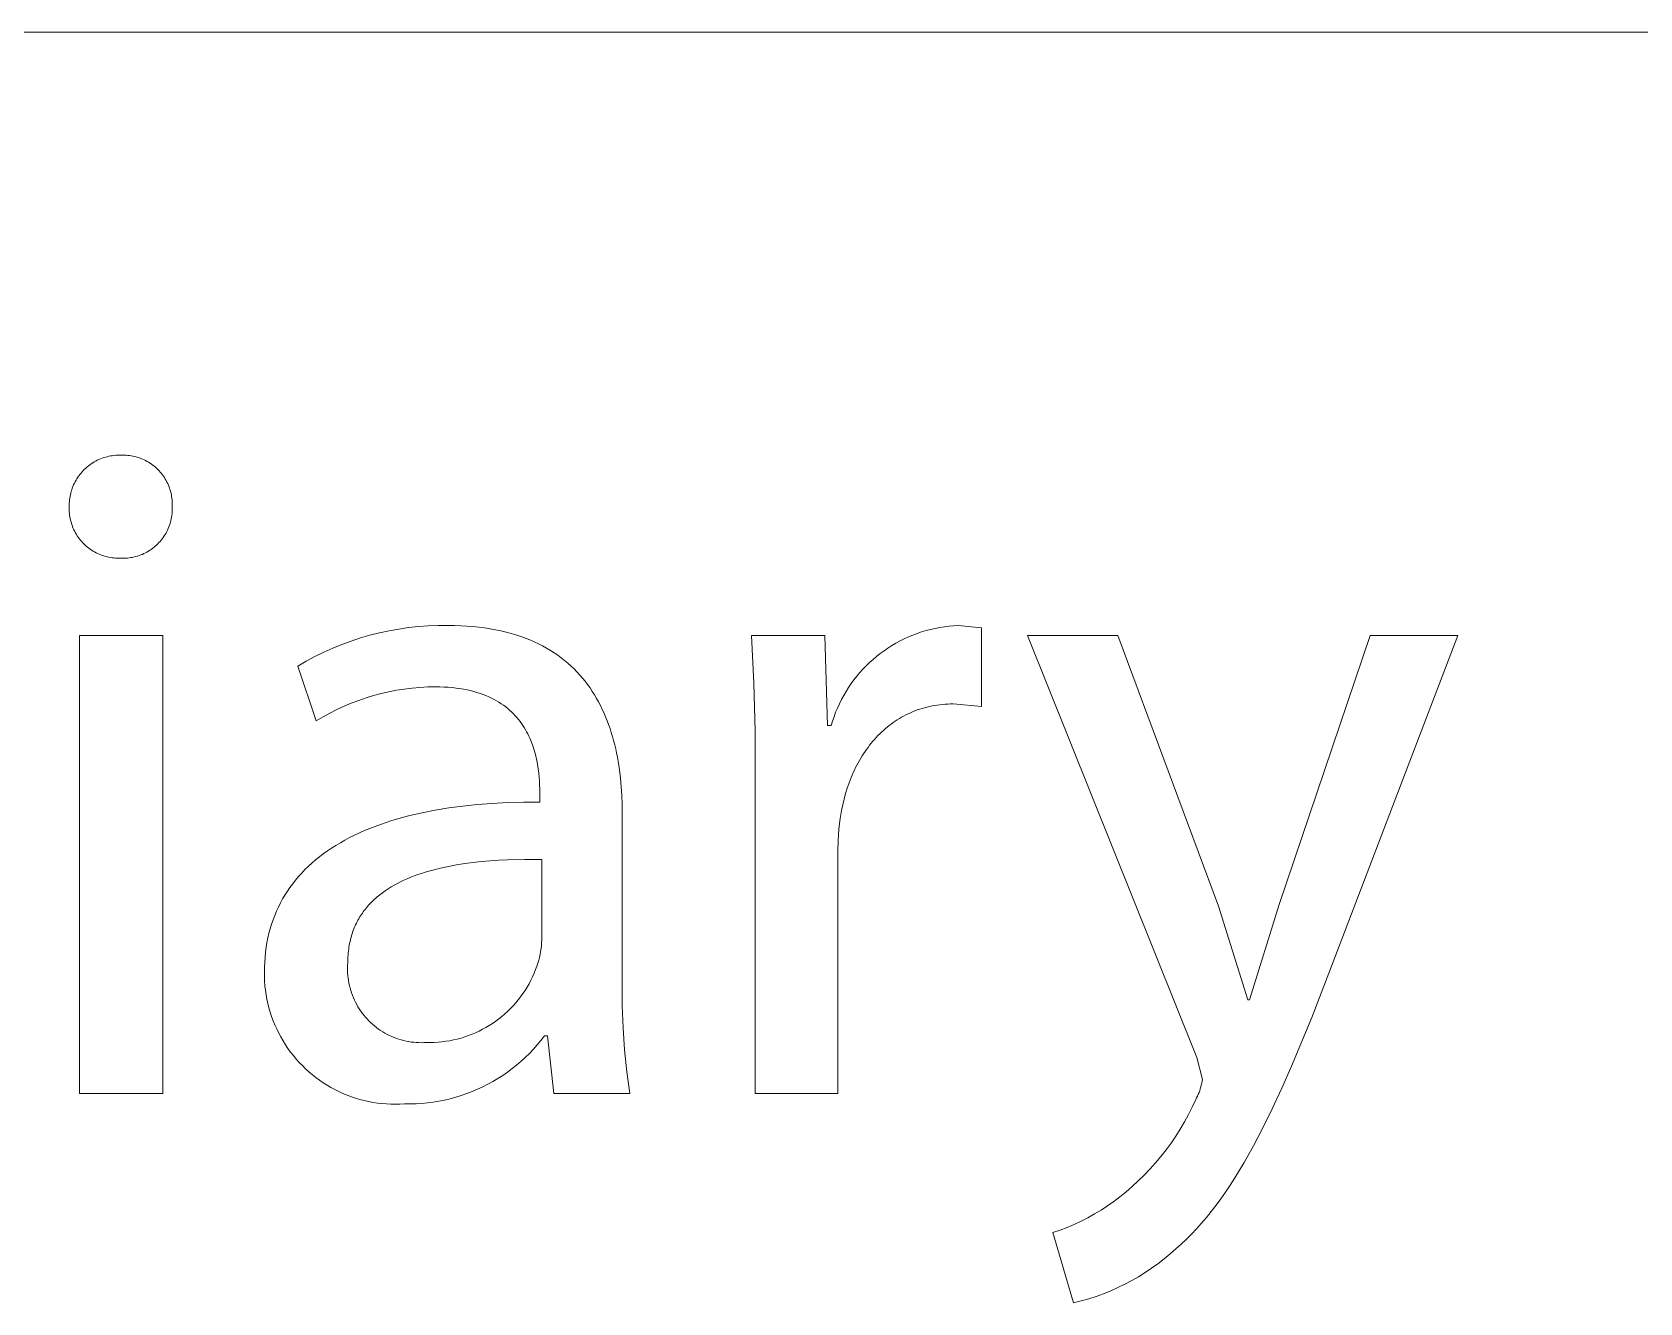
# Model space of a CAD drawing. Header units: millimetres. Extents: x 0 to 3480, y 0 to 2432.
# Drawn here: x 3268.5 to 3327.7, y 342.3 to 389.1 of the extents above; entities that cross this region are included whole.
import ezdxf

# ---------------------------------------------------------------- set-up
doc = ezdxf.new("R2010")
doc.units = ezdxf.units.MM
doc.header["$MEASUREMENT"] = 0
doc.layers.add('Domyślny', color=7, linetype='Continuous', true_color=0x000000)

msp = doc.modelspace()

# ---------------------------------------------------------------- linework, layer by layer
at = {"layer": 'Domyślny', "color": 18, "lineweight": 15, "true_color": 0x000000}
for p, q in [((3477.085, 389.066), (2165.12, 389.066)), ((3270.337, 372.927), (3270.383, 372.972)), ((3270.383, 372.972), (3270.429, 373.016)), ((3270.429, 373.016), (3270.478, 373.058)), ((3270.478, 373.058), (3270.528, 373.098)), ((3270.528, 373.098), (3270.579, 373.137)), ((3270.579, 373.137), (3270.631, 373.174)), ((3270.631, 373.174), (3270.685, 373.209)), ((3270.685, 373.209), (3270.74, 373.242)), ((3270.74, 373.242), (3270.796, 373.273)), ((3270.796, 373.273), (3270.853, 373.302)), ((3270.853, 373.302), (3270.911, 373.329)), ((3270.911, 373.329), (3270.97, 373.355)), ((3270.97, 373.355), (3271.029, 373.378)), ((3271.029, 373.378), (3271.09, 373.399)), ((3271.09, 373.399), (3271.151, 373.417)), ((3271.151, 373.417), (3271.213, 373.434)), ((3271.213, 373.434), (3271.275, 373.449)), ((3271.275, 373.449), (3271.338, 373.461)), ((3271.338, 373.461), (3271.401, 373.472)), ((3271.401, 373.472), (3271.465, 373.48)), ((3271.465, 373.48), (3271.529, 373.485)), ((3271.529, 373.485), (3271.593, 373.489)), ((3271.593, 373.489), (3271.657, 373.49)), ((3271.657, 373.49), (3271.721, 373.49)), ((3271.721, 373.49), (3271.784, 373.491)), ((3271.784, 373.491), (3271.846, 373.491)), ((3271.846, 373.491), (3271.909, 373.488)), ((3271.909, 373.488), (3271.972, 373.483)), ((3271.972, 373.483), (3272.034, 373.476)), ((3272.034, 373.476), (3272.097, 373.467)), ((3272.097, 373.467), (3272.158, 373.456)), ((3272.158, 373.456), (3272.22, 373.443)), ((3272.22, 373.443), (3272.281, 373.427)), ((3272.281, 373.427), (3272.341, 373.409)), ((3272.341, 373.409), (3272.401, 373.39)), ((3272.401, 373.39), (3272.46, 373.368)), ((3272.46, 373.368), (3272.518, 373.344)), ((3272.518, 373.344), (3272.575, 373.318)), ((3272.575, 373.318), (3272.632, 373.29)), ((3272.632, 373.29), (3272.687, 373.261)), ((3272.687, 373.261), (3272.741, 373.229)), ((3272.741, 373.229), (3272.794, 373.195)), ((3272.794, 373.195), (3272.846, 373.16)), ((3272.846, 373.16), (3272.897, 373.123)), ((3272.897, 373.123), (3272.946, 373.084)), ((3272.946, 373.084), (3272.994, 373.043)), ((3272.994, 373.043), (3273.041, 373.001)), ((3273.041, 373.001), (3273.086, 372.957)), ((3273.086, 372.957), (3273.13, 372.912)), ((3269.955, 372.34), (3269.98, 372.399)), ((3269.98, 372.399), (3270.007, 372.457)), ((3270.007, 372.457), (3270.037, 372.514)), ((3270.037, 372.514), (3270.068, 372.57)), ((3270.068, 372.57), (3270.101, 372.625)), ((3270.101, 372.625), (3270.136, 372.679)), ((3270.136, 372.679), (3270.173, 372.731)), ((3270.173, 372.731), (3270.211, 372.782)), ((3270.211, 372.782), (3270.252, 372.832)), ((3270.252, 372.832), (3270.294, 372.88)), ((3270.294, 372.88), (3270.337, 372.927)), ((3273.13, 372.912), (3273.172, 372.865)), ((3273.172, 372.865), (3273.212, 372.817)), ((3273.212, 372.817), (3273.25, 372.767)), ((3273.25, 372.767), (3273.287, 372.716)), ((3273.287, 372.716), (3273.322, 372.664)), ((3273.322, 372.664), (3273.356, 372.611)), ((3273.356, 372.611), (3273.387, 372.556)), ((3273.387, 372.556), (3273.416, 372.501)), ((3273.416, 372.501), (3273.444, 372.444)), ((3273.444, 372.444), (3273.469, 372.387)), ((3273.469, 372.387), (3273.493, 372.328)), ((3269.821, 371.717), (3269.824, 371.781)), ((3269.824, 371.781), (3269.83, 371.845)), ((3269.83, 371.845), (3269.838, 371.908)), ((3269.838, 371.908), (3269.848, 371.971)), ((3269.848, 371.971), (3269.861, 372.034)), ((3269.861, 372.034), (3269.875, 372.097)), ((3269.875, 372.097), (3269.892, 372.159)), ((3269.892, 372.159), (3269.911, 372.22)), ((3269.911, 372.22), (3269.932, 372.28)), ((3269.932, 372.28), (3269.955, 372.34)), ((3273.493, 372.328), (3273.514, 372.269)), ((3273.514, 372.269), (3273.534, 372.21)), ((3273.534, 372.21), (3273.551, 372.149)), ((3273.551, 372.149), (3273.566, 372.088)), ((3273.566, 372.088), (3273.579, 372.027)), ((3273.579, 372.027), (3273.59, 371.965)), ((3273.59, 371.965), (3273.599, 371.903)), ((3273.599, 371.903), (3273.605, 371.84)), ((3273.605, 371.84), (3273.61, 371.777)), ((3273.61, 371.777), (3273.612, 371.715)), ((3269.819, 371.653), (3269.821, 371.717)), ((3269.82, 371.589), (3269.819, 371.653)), ((3269.819, 371.526), (3269.82, 371.589)), ((3269.819, 371.464), (3269.819, 371.526)), ((3269.822, 371.401), (3269.819, 371.464)), ((3269.827, 371.339), (3269.822, 371.401)), ((3269.834, 371.276), (3269.827, 371.339)), ((3269.843, 371.214), (3269.834, 371.276)), ((3269.855, 371.153), (3269.843, 371.214)), ((3273.588, 371.213), (3273.577, 371.152)), ((3273.597, 371.275), (3273.588, 371.213)), ((3273.604, 371.338), (3273.597, 371.275)), ((3273.609, 371.4), (3273.604, 371.338)), ((3273.611, 371.463), (3273.609, 371.4)), ((3273.612, 371.652), (3273.61, 371.589)), ((3273.61, 371.589), (3273.612, 371.526)), ((3273.612, 371.526), (3273.611, 371.463)), ((3273.612, 371.715), (3273.612, 371.652)), ((3269.868, 371.092), (3269.855, 371.153)), ((3269.884, 371.031), (3269.868, 371.092)), ((3269.901, 370.971), (3269.884, 371.031)), ((3269.921, 370.911), (3269.901, 370.971)), ((3269.943, 370.853), (3269.921, 370.911)), ((3269.967, 370.795), (3269.943, 370.853)), ((3269.992, 370.738), (3269.967, 370.795)), ((3270.02, 370.682), (3269.992, 370.738)), ((3270.05, 370.626), (3270.02, 370.682)), ((3270.081, 370.572), (3270.05, 370.626)), ((3273.382, 370.623), (3273.35, 370.569)), ((3273.412, 370.679), (3273.382, 370.623)), ((3273.439, 370.735), (3273.412, 370.679)), ((3273.465, 370.792), (3273.439, 370.735)), ((3273.489, 370.85), (3273.465, 370.792)), ((3273.51, 370.909), (3273.489, 370.85)), ((3273.53, 370.969), (3273.51, 370.909)), ((3273.548, 371.029), (3273.53, 370.969)), ((3273.563, 371.09), (3273.548, 371.029)), ((3273.577, 371.152), (3273.563, 371.09)), ((3270.115, 370.519), (3270.081, 370.572)), ((3270.15, 370.467), (3270.115, 370.519)), ((3270.187, 370.417), (3270.15, 370.467)), ((3270.226, 370.368), (3270.187, 370.417)), ((3270.266, 370.32), (3270.226, 370.368)), ((3270.308, 370.273), (3270.266, 370.32)), ((3270.352, 370.228), (3270.308, 370.273)), ((3270.397, 370.185), (3270.352, 370.228)), ((3270.443, 370.143), (3270.397, 370.185)), ((3270.491, 370.103), (3270.443, 370.143)), ((3270.541, 370.064), (3270.491, 370.103)), ((3270.591, 370.028), (3270.541, 370.064)), ((3270.643, 369.992), (3270.591, 370.028)), ((3270.696, 369.959), (3270.643, 369.992)), ((3272.787, 369.987), (3272.734, 369.954)), ((3272.839, 370.022), (3272.787, 369.987)), ((3272.89, 370.059), (3272.839, 370.022)), ((3272.94, 370.098), (3272.89, 370.059)), ((3272.988, 370.138), (3272.94, 370.098)), ((3273.035, 370.18), (3272.988, 370.138)), ((3273.08, 370.224), (3273.035, 370.18)), ((3273.123, 370.269), (3273.08, 370.224)), ((3273.165, 370.316), (3273.123, 370.269)), ((3273.206, 370.364), (3273.165, 370.316)), ((3273.245, 370.413), (3273.206, 370.364)), ((3273.282, 370.464), (3273.245, 370.413)), ((3273.317, 370.516), (3273.282, 370.464)), ((3273.35, 370.569), (3273.317, 370.516)), ((3270.751, 369.928), (3270.696, 369.959)), ((3270.806, 369.898), (3270.751, 369.928)), ((3270.862, 369.871), (3270.806, 369.898)), ((3270.919, 369.845), (3270.862, 369.871)), ((3270.977, 369.822), (3270.919, 369.845)), ((3271.036, 369.8), (3270.977, 369.822)), ((3271.096, 369.781), (3271.036, 369.8)), ((3271.156, 369.763), (3271.096, 369.781)), ((3271.216, 369.748), (3271.156, 369.763)), ((3271.278, 369.734), (3271.216, 369.748)), ((3271.339, 369.723), (3271.278, 369.734)), ((3271.401, 369.714), (3271.339, 369.723)), ((3271.464, 369.707), (3271.401, 369.714)), ((3271.526, 369.703), (3271.464, 369.707)), ((3271.589, 369.7), (3271.526, 369.703)), ((3271.651, 369.7), (3271.589, 369.7)), ((3271.714, 369.696), (3271.651, 369.7)), ((3271.777, 369.694), (3271.714, 369.696)), ((3271.84, 369.694), (3271.777, 369.694)), ((3271.902, 369.697), (3271.84, 369.694)), ((3271.965, 369.701), (3271.902, 369.697)), ((3272.027, 369.708), (3271.965, 369.701)), ((3272.089, 369.717), (3272.027, 369.708)), ((3272.151, 369.728), (3272.089, 369.717)), ((3272.213, 369.742), (3272.151, 369.728)), ((3272.274, 369.757), (3272.213, 369.742)), ((3272.334, 369.775), (3272.274, 369.757)), ((3272.394, 369.794), (3272.334, 369.775)), ((3272.453, 369.816), (3272.394, 369.794)), ((3272.511, 369.839), (3272.453, 369.816)), ((3272.568, 369.865), (3272.511, 369.839)), ((3272.624, 369.893), (3272.568, 369.865)), ((3272.68, 369.922), (3272.624, 369.893)), ((3272.734, 369.954), (3272.68, 369.922)), ((3281.244, 366.948), (3281.599, 367.024)), ((3281.599, 367.024), (3281.955, 367.088)), ((3281.955, 367.088), (3282.314, 367.14)), ((3282.314, 367.14), (3282.675, 367.179)), ((3282.675, 367.179), (3283.036, 367.205)), ((3283.036, 367.205), (3283.399, 367.219)), ((3283.399, 367.219), (3283.761, 367.221)), ((3283.761, 367.221), (3284, 367.218)), ((3284, 367.218), (3284.233, 367.211)), ((3284.233, 367.211), (3284.461, 367.198)), ((3284.461, 367.198), (3284.683, 367.18)), ((3284.683, 367.18), (3284.9, 367.158)), ((3284.9, 367.158), (3285.111, 367.131)), ((3285.111, 367.131), (3285.317, 367.099)), ((3285.317, 367.099), (3285.518, 367.063)), ((3285.518, 367.063), (3285.713, 367.022)), ((3285.713, 367.022), (3285.904, 366.977)), ((3301.204, 366.981), (3301.368, 367.03)), ((3301.368, 367.03), (3301.535, 367.075)), ((3301.535, 367.075), (3301.703, 367.113)), ((3301.703, 367.113), (3301.872, 367.146)), ((3301.872, 367.146), (3302.042, 367.173)), ((3302.042, 367.173), (3302.213, 367.194)), ((3302.213, 367.194), (3302.384, 367.209)), ((3302.384, 367.209), (3302.556, 367.218)), ((3302.556, 367.218), (3303.414, 367.137)), ((3303.414, 367.137), (3303.414, 364.24)), ((3270.191, 366.849), (3273.262, 366.849)), ((3270.191, 349.986), (3270.191, 366.849)), ((3273.262, 366.849), (3273.262, 349.986)), ((3279.523, 366.385), (3279.859, 366.521)), ((3279.859, 366.521), (3280.2, 366.646)), ((3280.2, 366.646), (3280.544, 366.759)), ((3280.544, 366.759), (3280.893, 366.86)), ((3280.893, 366.86), (3281.244, 366.948)), ((3285.904, 366.977), (3286.089, 366.928)), ((3286.089, 366.928), (3286.269, 366.874)), ((3286.269, 366.874), (3286.444, 366.817)), ((3286.444, 366.817), (3286.614, 366.755)), ((3286.614, 366.755), (3286.78, 366.689)), ((3286.78, 366.689), (3286.94, 366.619)), ((3286.94, 366.619), (3287.096, 366.546)), ((3287.096, 366.546), (3287.247, 366.468)), ((3287.247, 366.468), (3287.394, 366.387)), ((3295.03, 365.095), (3294.942, 366.848)), ((3294.942, 366.848), (3297.642, 366.848)), ((3297.642, 366.848), (3297.735, 363.533)), ((3299.965, 366.389), (3300.11, 366.481)), ((3300.11, 366.481), (3300.259, 366.568)), ((3300.259, 366.568), (3300.41, 366.65)), ((3300.41, 366.65), (3300.564, 366.727)), ((3300.564, 366.727), (3300.721, 366.798)), ((3300.721, 366.798), (3300.88, 366.865)), ((3300.88, 366.865), (3301.041, 366.925)), ((3301.041, 366.925), (3301.204, 366.981)), ((3311.333, 351.307), (3305.098, 366.849)), ((3305.098, 366.849), (3308.435, 366.849)), ((3308.435, 366.849), (3312.133, 356.882)), ((3314.369, 356.951), (3317.719, 366.849)), ((3320.952, 366.849), (3316.363, 354.83)), ((3317.719, 366.849), (3320.952, 366.849)), ((3278.233, 365.726), (3278.547, 365.907)), ((3278.547, 365.907), (3278.867, 366.078)), ((3278.867, 366.078), (3279.192, 366.237)), ((3279.192, 366.237), (3279.523, 366.385)), ((3287.394, 366.387), (3287.536, 366.303)), ((3287.536, 366.303), (3287.673, 366.215)), ((3287.673, 366.215), (3287.806, 366.124)), ((3287.806, 366.124), (3287.935, 366.029)), ((3287.935, 366.029), (3288.059, 365.931)), ((3288.059, 365.931), (3288.179, 365.83)), ((3299.165, 365.737), (3299.289, 365.857)), ((3299.289, 365.857), (3299.417, 365.972)), ((3299.417, 365.972), (3299.548, 366.083)), ((3299.548, 366.083), (3299.684, 366.19)), ((3299.684, 366.19), (3299.823, 366.292)), ((3299.823, 366.292), (3299.965, 366.389)), ((3278.917, 363.709), (3278.233, 365.726)), ((3288.179, 365.83), (3288.295, 365.726)), ((3288.295, 365.726), (3288.407, 365.619)), ((3288.407, 365.619), (3288.514, 365.509)), ((3288.514, 365.509), (3288.618, 365.396)), ((3288.618, 365.396), (3288.718, 365.281)), ((3288.718, 365.281), (3288.814, 365.163)), ((3298.713, 365.218), (3298.82, 365.354)), ((3298.82, 365.354), (3298.93, 365.485)), ((3298.93, 365.485), (3299.046, 365.613)), ((3299.046, 365.613), (3299.165, 365.737)), ((3281.305, 364.715), (3281.026, 364.641)), ((3281.587, 364.78), (3281.305, 364.715)), ((3281.871, 364.835), (3281.587, 364.78)), ((3282.156, 364.88), (3281.871, 364.835)), ((3282.443, 364.915), (3282.156, 364.88)), ((3282.731, 364.94), (3282.443, 364.915)), ((3283.02, 364.956), (3282.731, 364.94)), ((3283.309, 364.961), (3283.02, 364.956)), ((3283.469, 364.959), (3283.309, 364.961)), ((3283.624, 364.954), (3283.469, 364.959)), ((3283.775, 364.945), (3283.624, 364.954)), ((3283.921, 364.932), (3283.775, 364.945)), ((3284.064, 364.917), (3283.921, 364.932)), ((3284.202, 364.898), (3284.064, 364.917)), ((3284.336, 364.876), (3284.202, 364.898)), ((3284.466, 364.85), (3284.336, 364.876)), ((3284.592, 364.822), (3284.466, 364.85)), ((3284.713, 364.791), (3284.592, 364.822)), ((3284.831, 364.757), (3284.713, 364.791)), ((3284.946, 364.721), (3284.831, 364.757)), ((3285.056, 364.681), (3284.946, 364.721)), ((3285.163, 364.639), (3285.056, 364.681)), ((3288.814, 365.163), (3288.906, 365.042)), ((3288.906, 365.042), (3288.994, 364.919)), ((3288.994, 364.919), (3289.078, 364.793)), ((3289.078, 364.793), (3289.159, 364.665)), ((3289.159, 364.665), (3289.236, 364.535)), ((3295.077, 363.341), (3295.03, 365.095)), ((3298.335, 364.643), (3298.423, 364.792)), ((3298.423, 364.792), (3298.515, 364.937)), ((3298.515, 364.937), (3298.611, 365.079)), ((3298.611, 365.079), (3298.713, 365.218)), ((3279.677, 364.127), (3279.419, 363.996)), ((3279.939, 364.248), (3279.677, 364.127)), ((3280.205, 364.36), (3279.939, 364.248)), ((3280.476, 364.463), (3280.205, 364.36)), ((3280.749, 364.557), (3280.476, 364.463)), ((3281.026, 364.641), (3280.749, 364.557)), ((3285.266, 364.595), (3285.163, 364.639)), ((3285.366, 364.548), (3285.266, 364.595)), ((3285.462, 364.499), (3285.366, 364.548)), ((3285.554, 364.447), (3285.462, 364.499)), ((3285.643, 364.393), (3285.554, 364.447)), ((3285.729, 364.338), (3285.643, 364.393)), ((3285.812, 364.28), (3285.729, 364.338)), ((3285.891, 364.22), (3285.812, 364.28)), ((3285.968, 364.159), (3285.891, 364.22)), ((3286.041, 364.095), (3285.968, 364.159)), ((3286.111, 364.03), (3286.041, 364.095)), ((3289.236, 364.535), (3289.31, 364.403)), ((3289.31, 364.403), (3289.38, 364.268)), ((3289.38, 364.268), (3289.447, 364.132)), ((3289.447, 364.132), (3289.51, 363.994)), ((3298.039, 364.022), (3298.105, 364.181)), ((3298.105, 364.181), (3298.177, 364.338)), ((3298.177, 364.338), (3298.254, 364.492)), ((3298.254, 364.492), (3298.335, 364.643)), ((3300.959, 364.076), (3300.874, 364.041)), ((3301.046, 364.108), (3300.959, 364.076)), ((3301.134, 364.138), (3301.046, 364.108)), ((3301.223, 364.167), (3301.134, 364.138)), ((3301.313, 364.193), (3301.223, 364.167)), ((3301.404, 364.217), (3301.313, 364.193)), ((3301.496, 364.238), (3301.404, 364.217)), ((3301.589, 364.258), (3301.496, 364.238)), ((3301.683, 364.275), (3301.589, 364.258)), ((3301.779, 364.29), (3301.683, 364.275)), ((3301.875, 364.303), (3301.779, 364.29)), ((3301.972, 364.314), (3301.875, 364.303)), ((3302.07, 364.322), (3301.972, 364.314)), ((3302.169, 364.328), (3302.07, 364.322)), ((3302.269, 364.331), (3302.169, 364.328)), ((3302.371, 364.333), (3302.269, 364.331)), ((3303.414, 364.24), (3302.371, 364.333)), ((3279.165, 363.857), (3278.917, 363.709)), ((3279.419, 363.996), (3279.165, 363.857)), ((3286.178, 363.964), (3286.111, 364.03)), ((3286.242, 363.896), (3286.178, 363.964)), ((3286.304, 363.826), (3286.242, 363.896)), ((3286.362, 363.755), (3286.304, 363.826)), ((3286.418, 363.683), (3286.362, 363.755)), ((3286.472, 363.61), (3286.418, 363.683)), ((3286.522, 363.535), (3286.472, 363.61)), ((3286.571, 363.46), (3286.522, 363.535)), ((3289.51, 363.994), (3289.57, 363.854)), ((3289.57, 363.854), (3289.627, 363.712)), ((3289.627, 363.712), (3289.681, 363.569)), ((3289.681, 363.569), (3289.731, 363.424)), ((3297.735, 363.533), (3297.874, 363.533)), ((3297.874, 363.533), (3297.923, 363.698)), ((3297.923, 363.698), (3297.979, 363.861)), ((3297.979, 363.861), (3298.039, 364.022)), ((3299.936, 363.476), (3299.865, 363.417)), ((3300.007, 363.533), (3299.936, 363.476)), ((3300.08, 363.589), (3300.007, 363.533)), ((3300.154, 363.643), (3300.08, 363.589)), ((3300.229, 363.695), (3300.154, 363.643)), ((3300.306, 363.745), (3300.229, 363.695)), ((3300.384, 363.793), (3300.306, 363.745)), ((3300.462, 363.839), (3300.384, 363.793)), ((3300.542, 363.884), (3300.462, 363.839)), ((3300.624, 363.926), (3300.542, 363.884)), ((3300.706, 363.966), (3300.624, 363.926)), ((3300.789, 364.005), (3300.706, 363.966)), ((3300.874, 364.041), (3300.789, 364.005)), ((3286.616, 363.383), (3286.571, 363.46)), ((3286.66, 363.306), (3286.616, 363.383)), ((3286.701, 363.228), (3286.66, 363.306)), ((3286.739, 363.149), (3286.701, 363.228)), ((3286.776, 363.07), (3286.739, 363.149)), ((3286.81, 362.99), (3286.776, 363.07)), ((3286.842, 362.91), (3286.81, 362.99)), ((3286.872, 362.829), (3286.842, 362.91)), ((3289.731, 363.424), (3289.779, 363.277)), ((3289.779, 363.277), (3289.824, 363.13)), ((3289.824, 363.13), (3289.865, 362.98)), ((3289.865, 362.98), (3289.904, 362.83)), ((3295.081, 361.586), (3295.077, 363.341)), ((3299.348, 362.882), (3299.289, 362.808)), ((3299.408, 362.955), (3299.348, 362.882)), ((3299.469, 363.026), (3299.408, 362.955)), ((3299.532, 363.095), (3299.469, 363.026)), ((3299.596, 363.163), (3299.532, 363.095)), ((3299.662, 363.229), (3299.596, 363.163)), ((3299.728, 363.293), (3299.662, 363.229)), ((3299.796, 363.356), (3299.728, 363.293)), ((3299.865, 363.417), (3299.796, 363.356)), ((3286.901, 362.748), (3286.872, 362.829)), ((3286.927, 362.667), (3286.901, 362.748)), ((3286.951, 362.586), (3286.927, 362.667)), ((3286.974, 362.505), (3286.951, 362.586)), ((3286.995, 362.424), (3286.974, 362.505)), ((3287.014, 362.343), (3286.995, 362.424)), ((3287.032, 362.262), (3287.014, 362.343)), ((3289.904, 362.83), (3289.94, 362.679)), ((3289.94, 362.679), (3289.973, 362.526)), ((3289.973, 362.526), (3290.003, 362.372)), ((3290.003, 362.372), (3290.031, 362.218)), ((3298.964, 362.332), (3298.915, 362.247)), ((3299.015, 362.415), (3298.964, 362.332)), ((3299.067, 362.496), (3299.015, 362.415)), ((3299.12, 362.577), (3299.067, 362.496)), ((3299.175, 362.655), (3299.12, 362.577)), ((3299.231, 362.732), (3299.175, 362.655)), ((3299.289, 362.808), (3299.231, 362.732)), ((3287.062, 362.101), (3287.032, 362.262)), ((3287.087, 361.942), (3287.062, 362.101)), ((3287.107, 361.786), (3287.087, 361.942)), ((3287.122, 361.633), (3287.107, 361.786)), ((3290.031, 362.218), (3290.079, 361.907)), ((3290.079, 361.907), (3290.117, 361.593)), ((3298.649, 361.712), (3298.61, 361.618)), ((3298.689, 361.805), (3298.649, 361.712)), ((3298.732, 361.896), (3298.689, 361.805)), ((3298.775, 361.986), (3298.732, 361.896)), ((3298.82, 362.074), (3298.775, 361.986)), ((3298.867, 362.161), (3298.82, 362.074)), ((3298.915, 362.247), (3298.867, 362.161)), ((3287.133, 361.484), (3287.122, 361.633)), ((3287.14, 361.34), (3287.133, 361.484)), ((3287.144, 361.2), (3287.14, 361.34)), ((3287.145, 361.067), (3287.144, 361.2)), ((3290.117, 361.593), (3290.146, 361.277)), ((3290.146, 361.277), (3290.166, 360.96)), ((3295.081, 349.985), (3295.081, 361.586)), ((3298.467, 361.231), (3298.405, 361.031)), ((3298.535, 361.427), (3298.467, 361.231)), ((3298.572, 361.523), (3298.535, 361.427)), ((3298.61, 361.618), (3298.572, 361.523)), ((3283.795, 360.502), (3284.31, 360.571)), ((3284.31, 360.571), (3284.843, 360.626)), ((3284.843, 360.626), (3285.393, 360.669)), ((3285.393, 360.669), (3285.96, 360.699)), ((3285.96, 360.699), (3286.544, 360.716)), ((3286.544, 360.716), (3287.145, 360.719)), ((3287.145, 360.719), (3287.145, 361.067)), ((3290.166, 360.96), (3290.178, 360.642)), ((3290.178, 360.642), (3290.182, 360.325)), ((3298.3, 360.617), (3298.256, 360.404)), ((3298.349, 360.826), (3298.3, 360.617)), ((3298.405, 361.031), (3298.349, 360.826)), ((3281.281, 359.897), (3281.487, 359.967)), ((3281.487, 359.967), (3281.697, 360.035)), ((3281.697, 360.035), (3281.912, 360.099)), ((3281.912, 360.099), (3282.132, 360.161)), ((3282.132, 360.161), (3282.356, 360.219)), ((3282.356, 360.219), (3282.818, 360.326)), ((3282.818, 360.326), (3283.298, 360.42)), ((3283.298, 360.42), (3283.795, 360.502)), ((3290.182, 360.325), (3290.182, 354.02)), ((3298.21, 360.118), (3298.172, 359.832)), ((3298.256, 360.404), (3298.21, 360.118)), ((3279.969, 359.316), (3280.143, 359.408)), ((3280.143, 359.408), (3280.321, 359.497)), ((3280.321, 359.497), (3280.503, 359.583)), ((3280.503, 359.583), (3280.691, 359.666)), ((3280.691, 359.666), (3280.883, 359.746)), ((3280.883, 359.746), (3281.08, 359.823)), ((3281.08, 359.823), (3281.281, 359.897)), ((3298.144, 359.544), (3298.126, 359.256)), ((3298.172, 359.832), (3298.144, 359.544)), ((3279.029, 358.7), (3279.174, 358.81)), ((3279.174, 358.81), (3279.323, 358.917)), ((3279.323, 358.917), (3279.478, 359.021)), ((3279.478, 359.021), (3279.637, 359.122)), ((3279.637, 359.122), (3279.801, 359.221)), ((3279.801, 359.221), (3279.969, 359.316)), ((3298.126, 359.256), (3298.117, 358.967)), ((3298.117, 358.967), (3298.117, 349.985)), ((3278.378, 358.105), (3278.499, 358.23)), ((3278.499, 358.23), (3278.624, 358.352)), ((3278.624, 358.352), (3278.754, 358.471)), ((3278.754, 358.471), (3278.889, 358.587)), ((3278.889, 358.587), (3279.029, 358.7)), ((3283.063, 358.177), (3282.925, 358.136)), ((3283.203, 358.216), (3283.063, 358.177)), ((3283.489, 358.288), (3283.203, 358.216)), ((3283.782, 358.351), (3283.489, 358.288)), ((3284.08, 358.405), (3283.782, 358.351)), ((3284.384, 358.453), (3284.08, 358.405)), ((3284.691, 358.493), (3284.384, 358.453)), ((3285.003, 358.526), (3284.691, 358.493)), ((3285.317, 358.553), (3285.003, 358.526)), ((3285.633, 358.574), (3285.317, 358.553)), ((3285.95, 358.589), (3285.633, 358.574)), ((3286.585, 358.603), (3285.95, 358.589)), ((3287.215, 358.598), (3286.585, 358.603)), ((3287.215, 355.654), (3287.215, 358.598)), ((3277.851, 357.437), (3277.946, 357.576)), ((3277.946, 357.576), (3278.047, 357.713)), ((3278.047, 357.713), (3278.152, 357.846)), ((3278.152, 357.846), (3278.263, 357.977)), ((3278.263, 357.977), (3278.378, 358.105)), ((3281.672, 357.594), (3281.562, 357.525)), ((3281.785, 357.659), (3281.672, 357.594)), ((3281.901, 357.723), (3281.785, 357.659)), ((3282.02, 357.783), (3281.901, 357.723)), ((3282.142, 357.841), (3282.02, 357.783)), ((3282.267, 357.896), (3282.142, 357.841)), ((3282.394, 357.949), (3282.267, 357.896)), ((3282.523, 357.999), (3282.394, 357.949)), ((3282.655, 358.047), (3282.523, 357.999)), ((3282.789, 358.093), (3282.655, 358.047)), ((3282.925, 358.136), (3282.789, 358.093)), ((3277.519, 356.851), (3277.594, 357.002)), ((3277.594, 357.002), (3277.675, 357.15)), ((3277.675, 357.15), (3277.76, 357.295)), ((3277.76, 357.295), (3277.851, 357.437)), ((3280.883, 356.966), (3280.841, 356.921)), ((3280.926, 357.011), (3280.883, 356.966)), ((3280.969, 357.055), (3280.926, 357.011)), ((3281.014, 357.098), (3280.969, 357.055)), ((3281.059, 357.141), (3281.014, 357.098)), ((3281.106, 357.182), (3281.059, 357.141)), ((3281.153, 357.223), (3281.106, 357.182)), ((3281.201, 357.264), (3281.153, 357.223)), ((3281.25, 357.303), (3281.201, 357.264)), ((3281.351, 357.38), (3281.25, 357.303)), ((3281.455, 357.454), (3281.351, 357.38)), ((3281.562, 357.525), (3281.455, 357.454)), ((3277.268, 356.22), (3277.323, 356.382)), ((3277.323, 356.382), (3277.383, 356.541)), ((3277.383, 356.541), (3277.448, 356.698)), ((3277.448, 356.698), (3277.519, 356.851)), ((3280.449, 356.367), (3280.419, 356.312)), ((3280.479, 356.421), (3280.449, 356.367)), ((3280.511, 356.475), (3280.479, 356.421)), ((3280.543, 356.528), (3280.511, 356.475)), ((3280.577, 356.58), (3280.543, 356.528)), ((3280.612, 356.631), (3280.577, 356.58)), ((3280.647, 356.681), (3280.612, 356.631)), ((3280.684, 356.731), (3280.647, 356.681)), ((3280.722, 356.779), (3280.684, 356.731)), ((3280.761, 356.827), (3280.722, 356.779)), ((3280.8, 356.874), (3280.761, 356.827)), ((3280.841, 356.921), (3280.8, 356.874)), ((3312.133, 356.882), (3313.21, 353.44)), ((3313.28, 353.44), (3314.369, 356.951)), ((3277.134, 355.717), (3277.174, 355.888)), ((3277.174, 355.888), (3277.218, 356.055)), ((3277.218, 356.055), (3277.268, 356.22)), ((3280.207, 355.776), (3280.189, 355.712)), ((3280.225, 355.839), (3280.207, 355.776)), ((3280.246, 355.901), (3280.225, 355.839)), ((3280.267, 355.962), (3280.246, 355.901)), ((3280.289, 356.023), (3280.267, 355.962)), ((3280.313, 356.082), (3280.289, 356.023)), ((3280.338, 356.141), (3280.313, 356.082)), ((3280.364, 356.199), (3280.338, 356.141)), ((3280.391, 356.256), (3280.364, 356.199)), ((3280.419, 356.312), (3280.391, 356.256)), ((3277.028, 355.009), (3277.047, 355.19)), ((3277.047, 355.19), (3277.071, 355.369)), ((3277.071, 355.369), (3277.1, 355.544)), ((3277.1, 355.544), (3277.134, 355.717)), ((3280.1, 355.239), (3280.093, 355.168)), ((3280.109, 355.309), (3280.1, 355.239)), ((3280.119, 355.379), (3280.109, 355.309)), ((3280.131, 355.447), (3280.119, 355.379)), ((3280.143, 355.515), (3280.131, 355.447)), ((3280.157, 355.581), (3280.143, 355.515)), ((3280.172, 355.647), (3280.157, 355.581)), ((3280.189, 355.712), (3280.172, 355.647)), ((3287.155, 355.107), (3287.174, 355.215)), ((3287.174, 355.215), (3287.19, 355.324)), ((3287.19, 355.324), (3287.202, 355.434)), ((3287.202, 355.434), (3287.21, 355.544)), ((3287.21, 355.544), (3287.215, 355.654)), ((3277.004, 354.449), (3277.007, 354.638)), ((3277.007, 354.638), (3277.015, 354.825)), ((3277.015, 354.825), (3277.028, 355.009)), ((3280.07, 354.703), (3280.067, 354.61)), ((3280.067, 354.61), (3280.067, 354.516)), ((3280.076, 354.797), (3280.07, 354.703)), ((3280.078, 354.948), (3280.076, 354.873)), ((3280.076, 354.873), (3280.076, 354.797)), ((3280.082, 355.022), (3280.078, 354.948)), ((3280.087, 355.095), (3280.082, 355.022)), ((3280.093, 355.168), (3280.087, 355.095)), ((3286.992, 354.547), (3287.041, 354.681)), ((3287.041, 354.681), (3287.075, 354.786)), ((3287.075, 354.786), (3287.105, 354.892)), ((3287.105, 354.892), (3287.132, 354.999)), ((3287.132, 354.999), (3287.155, 355.107)), ((3316.363, 354.83), (3315.567, 352.79)), ((3277.006, 354.283), (3277.004, 354.449)), ((3277.013, 354.118), (3277.006, 354.283)), ((3277.026, 353.953), (3277.013, 354.118)), ((3280.067, 354.516), (3280.07, 354.422)), ((3280.07, 354.422), (3280.077, 354.329)), ((3280.077, 354.329), (3280.087, 354.236)), ((3280.087, 354.236), (3280.1, 354.143)), ((3280.1, 354.143), (3280.117, 354.051)), ((3280.117, 354.051), (3280.136, 353.96)), ((3286.678, 353.905), (3286.75, 354.029)), ((3286.75, 354.029), (3286.817, 354.155)), ((3286.817, 354.155), (3286.88, 354.284)), ((3286.88, 354.284), (3286.938, 354.414)), ((3286.938, 354.414), (3286.992, 354.547)), ((3290.182, 354.02), (3290.182, 353.211)), ((3277.044, 353.788), (3277.026, 353.953)), ((3277.068, 353.624), (3277.044, 353.788)), ((3277.098, 353.462), (3277.068, 353.624)), ((3277.133, 353.3), (3277.098, 353.462)), ((3280.136, 353.96), (3280.159, 353.869)), ((3280.159, 353.869), (3280.185, 353.779)), ((3280.185, 353.779), (3280.214, 353.69)), ((3280.214, 353.69), (3280.246, 353.602)), ((3280.246, 353.602), (3280.281, 353.515)), ((3280.281, 353.515), (3280.318, 353.429)), ((3280.318, 353.429), (3280.359, 353.345)), ((3286.261, 353.326), (3286.352, 353.436)), ((3286.352, 353.436), (3286.44, 353.549)), ((3286.44, 353.549), (3286.523, 353.665)), ((3286.523, 353.665), (3286.603, 353.783)), ((3286.603, 353.783), (3286.678, 353.905)), ((3313.21, 353.44), (3313.28, 353.44)), ((3277.174, 353.139), (3277.133, 353.3)), ((3277.22, 352.98), (3277.174, 353.139)), ((3277.272, 352.823), (3277.22, 352.98)), ((3277.329, 352.668), (3277.272, 352.823)), ((3280.359, 353.345), (3280.403, 353.262)), ((3280.403, 353.262), (3280.45, 353.181)), ((3280.45, 353.181), (3280.499, 353.101)), ((3280.499, 353.101), (3280.551, 353.024)), ((3280.551, 353.024), (3280.606, 352.948)), ((3280.606, 352.948), (3280.663, 352.874)), ((3280.663, 352.874), (3280.723, 352.802)), ((3285.639, 352.736), (3285.751, 352.825)), ((3285.751, 352.825), (3285.86, 352.918)), ((3285.86, 352.918), (3285.965, 353.015)), ((3285.965, 353.015), (3286.067, 353.115)), ((3286.067, 353.115), (3286.166, 353.219)), ((3286.166, 353.219), (3286.261, 353.326)), ((3290.182, 353.211), (3290.21, 352.402)), ((3277.391, 352.514), (3277.329, 352.668)), ((3277.459, 352.363), (3277.391, 352.514)), ((3277.532, 352.214), (3277.459, 352.363)), ((3280.723, 352.802), (3280.785, 352.732)), ((3280.785, 352.732), (3280.85, 352.664)), ((3280.85, 352.664), (3280.917, 352.599)), ((3280.917, 352.599), (3280.986, 352.535)), ((3280.986, 352.535), (3281.057, 352.475)), ((3281.057, 352.475), (3281.131, 352.417)), ((3281.131, 352.417), (3281.206, 352.361)), ((3281.206, 352.361), (3281.283, 352.308)), ((3281.283, 352.308), (3281.362, 352.258)), ((3281.362, 352.258), (3281.443, 352.21)), ((3284.65, 352.169), (3284.781, 352.225)), ((3284.781, 352.225), (3284.911, 352.285)), ((3284.911, 352.285), (3285.039, 352.35)), ((3285.039, 352.35), (3285.164, 352.419)), ((3285.164, 352.419), (3285.287, 352.492)), ((3285.287, 352.492), (3285.407, 352.569)), ((3285.407, 352.569), (3285.524, 352.651)), ((3285.524, 352.651), (3285.639, 352.736)), ((3290.21, 352.402), (3290.266, 351.594)), ((3315.567, 352.79), (3314.822, 350.995)), ((3277.61, 352.068), (3277.532, 352.214)), ((3277.693, 351.925), (3277.61, 352.068)), ((3277.78, 351.784), (3277.693, 351.925)), ((3277.873, 351.647), (3277.78, 351.784)), ((3277.97, 351.513), (3277.873, 351.647)), ((3281.443, 352.21), (3281.525, 352.165)), ((3281.525, 352.165), (3281.609, 352.124)), ((3281.609, 352.124), (3281.694, 352.085)), ((3281.694, 352.085), (3281.78, 352.049)), ((3281.78, 352.049), (3281.868, 352.016)), ((3281.868, 352.016), (3281.957, 351.986)), ((3281.957, 351.986), (3282.046, 351.959)), ((3282.046, 351.959), (3282.137, 351.935)), ((3282.137, 351.935), (3282.228, 351.914)), ((3282.228, 351.914), (3282.32, 351.897)), ((3282.32, 351.897), (3282.413, 351.883)), ((3282.413, 351.883), (3282.506, 351.872)), ((3282.506, 351.872), (3282.599, 351.864)), ((3282.599, 351.864), (3282.692, 351.859)), ((3282.692, 351.859), (3282.786, 351.858)), ((3282.786, 351.858), (3282.88, 351.859)), ((3282.88, 351.859), (3282.973, 351.865)), ((3282.973, 351.865), (3283.116, 351.863)), ((3283.116, 351.863), (3283.259, 351.867)), ((3283.259, 351.867), (3283.402, 351.876)), ((3283.402, 351.876), (3283.544, 351.889)), ((3283.544, 351.889), (3283.686, 351.908)), ((3283.686, 351.908), (3283.827, 351.931)), ((3283.827, 351.931), (3283.967, 351.959)), ((3283.967, 351.959), (3284.106, 351.992)), ((3284.106, 351.992), (3284.244, 352.029)), ((3284.244, 352.029), (3284.381, 352.071)), ((3284.381, 352.071), (3284.516, 352.118)), ((3284.516, 352.118), (3284.65, 352.169)), ((3287.052, 351.777), (3286.911, 351.618)), ((3287.189, 351.94), (3287.052, 351.777)), ((3287.319, 352.108), (3287.189, 351.94)), ((3287.435, 352.108), (3287.319, 352.108)), ((3287.667, 349.987), (3287.435, 352.108)), ((3278.072, 351.382), (3277.97, 351.513)), ((3278.178, 351.255), (3278.072, 351.382)), ((3278.289, 351.132), (3278.178, 351.255)), ((3278.403, 351.013), (3278.289, 351.132)), ((3286.455, 351.173), (3286.293, 351.035)), ((3286.612, 351.316), (3286.455, 351.173)), ((3286.764, 351.465), (3286.612, 351.316)), ((3286.911, 351.618), (3286.764, 351.465)), ((3290.266, 351.594), (3290.349, 350.789)), ((3311.541, 350.507), (3311.333, 351.307)), ((3278.522, 350.897), (3278.403, 351.013)), ((3278.645, 350.786), (3278.522, 350.897)), ((3278.771, 350.679), (3278.645, 350.786)), ((3278.901, 350.576), (3278.771, 350.679)), ((3279.035, 350.478), (3278.901, 350.576)), ((3279.171, 350.385), (3279.035, 350.478)), ((3285.602, 350.54), (3285.419, 350.431)), ((3285.781, 350.655), (3285.602, 350.54)), ((3285.956, 350.776), (3285.781, 350.655)), ((3286.127, 350.902), (3285.956, 350.776)), ((3286.293, 351.035), (3286.127, 350.902)), ((3290.349, 350.789), (3290.46, 349.987)), ((3311.531, 350.437), (3311.541, 350.507)), ((3314.822, 350.995), (3314.463, 350.183)), ((3273.262, 349.986), (3270.191, 349.986)), ((3279.311, 350.296), (3279.171, 350.385)), ((3279.454, 350.212), (3279.311, 350.296)), ((3279.6, 350.134), (3279.454, 350.212)), ((3279.748, 350.06), (3279.6, 350.134)), ((3279.899, 349.991), (3279.748, 350.06)), ((3280.052, 349.928), (3279.899, 349.991)), ((3280.207, 349.87), (3280.052, 349.928)), ((3280.364, 349.817), (3280.207, 349.87)), ((3284.255, 349.914), (3284.052, 349.852)), ((3284.456, 349.984), (3284.255, 349.914)), ((3284.655, 350.06), (3284.456, 349.984)), ((3284.85, 350.143), (3284.655, 350.06)), ((3285.043, 350.233), (3284.85, 350.143)), ((3285.233, 350.329), (3285.043, 350.233)), ((3285.419, 350.431), (3285.233, 350.329)), ((3290.46, 349.987), (3287.667, 349.987)), ((3298.117, 349.985), (3295.081, 349.985)), ((3311.332, 349.829), (3311.363, 349.893)), ((3311.363, 349.893), (3311.392, 349.958)), ((3311.392, 349.958), (3311.419, 350.024)), ((3311.419, 350.024), (3311.444, 350.091)), ((3311.444, 350.091), (3311.466, 350.159)), ((3311.466, 350.159), (3311.486, 350.227)), ((3311.486, 350.227), (3311.503, 350.297)), ((3311.503, 350.297), (3311.519, 350.366)), ((3311.519, 350.366), (3311.531, 350.437)), ((3314.463, 350.183), (3314.112, 349.425)), ((3280.522, 349.77), (3280.364, 349.817)), ((3280.683, 349.728), (3280.522, 349.77)), ((3280.844, 349.692), (3280.683, 349.728)), ((3281.007, 349.661), (3280.844, 349.692)), ((3281.17, 349.636), (3281.007, 349.661)), ((3281.335, 349.616), (3281.17, 349.636)), ((3281.5, 349.603), (3281.335, 349.616)), ((3281.665, 349.595), (3281.5, 349.603)), ((3281.831, 349.592), (3281.665, 349.595)), ((3281.996, 349.596), (3281.831, 349.592)), ((3282.162, 349.605), (3281.996, 349.596)), ((3282.374, 349.603), (3282.162, 349.605)), ((3282.587, 349.609), (3282.374, 349.603)), ((3282.799, 349.623), (3282.587, 349.609)), ((3283.011, 349.643), (3282.799, 349.623)), ((3283.222, 349.671), (3283.011, 349.643)), ((3283.431, 349.705), (3283.222, 349.671)), ((3283.64, 349.747), (3283.431, 349.705)), ((3283.847, 349.796), (3283.64, 349.747)), ((3284.052, 349.852), (3283.847, 349.796)), ((3311.029, 349.212), (3311.168, 349.487)), ((3311.168, 349.487), (3311.298, 349.766)), ((3311.298, 349.766), (3311.332, 349.829)), ((3314.112, 349.425), (3313.765, 348.718)), ((3310.56, 348.418), (3310.725, 348.678)), ((3310.725, 348.678), (3310.882, 348.942)), ((3310.882, 348.942), (3311.029, 349.212)), ((3313.765, 348.718), (3313.422, 348.061)), ((3310.206, 347.915), (3310.387, 348.164)), ((3310.387, 348.164), (3310.56, 348.418)), ((3309.82, 347.437), (3310.017, 347.673)), ((3310.017, 347.673), (3310.206, 347.915)), ((3313.422, 348.061), (3313.08, 347.449)), ((3309.184, 346.768), (3309.403, 346.984)), ((3309.403, 346.984), (3309.615, 347.207)), ((3309.615, 347.207), (3309.82, 347.437)), ((3312.909, 347.161), (3312.738, 346.882)), ((3313.08, 347.449), (3312.909, 347.161)), ((3308.506, 346.181), (3308.725, 346.358)), ((3308.725, 346.358), (3308.958, 346.56)), ((3308.958, 346.56), (3309.184, 346.768)), ((3312.393, 346.357), (3312.219, 346.11)), ((3312.566, 346.615), (3312.393, 346.357)), ((3312.738, 346.882), (3312.566, 346.615)), ((3307.816, 345.697), (3308.051, 345.85)), ((3308.051, 345.85), (3308.282, 346.012)), ((3308.282, 346.012), (3308.506, 346.181)), ((3312.044, 345.871), (3311.867, 345.642)), ((3312.219, 346.11), (3312.044, 345.871)), ((3306.565, 345.057), (3306.823, 345.168)), ((3306.823, 345.168), (3307.078, 345.287)), ((3307.078, 345.287), (3307.329, 345.415)), ((3307.329, 345.415), (3307.574, 345.552)), ((3307.574, 345.552), (3307.816, 345.697)), ((3311.508, 345.211), (3311.326, 345.008)), ((3311.689, 345.422), (3311.508, 345.211)), ((3311.867, 345.642), (3311.689, 345.422)), ((3306.036, 344.863), (3306.302, 344.956)), ((3306.801, 342.279), (3306.036, 344.863)), ((3306.302, 344.956), (3306.565, 345.057)), ((3310.953, 344.625), (3310.762, 344.445)), ((3311.14, 344.813), (3310.953, 344.625)), ((3311.326, 345.008), (3311.14, 344.813)), ((3310.354, 344.081), (3310.133, 343.897)), ((3310.568, 344.272), (3310.354, 344.081)), ((3310.762, 344.445), (3310.568, 344.272)), ((3309.434, 343.393), (3309.19, 343.241)), ((3309.673, 343.553), (3309.434, 343.393)), ((3309.906, 343.721), (3309.673, 343.553)), ((3310.133, 343.897), (3309.906, 343.721)), ((3308.429, 342.838), (3308.166, 342.722)), ((3308.687, 342.964), (3308.429, 342.838)), ((3308.941, 343.098), (3308.687, 342.964)), ((3309.19, 343.241), (3308.941, 343.098)), ((3307.08, 342.348), (3306.801, 342.279)), ((3307.356, 342.428), (3307.08, 342.348)), ((3307.629, 342.516), (3307.356, 342.428)), ((3307.899, 342.614), (3307.629, 342.516)), ((3308.166, 342.722), (3307.899, 342.614))]:
    msp.add_line(p, q, dxfattribs=at)

doc.saveas('drawing.dxf')
